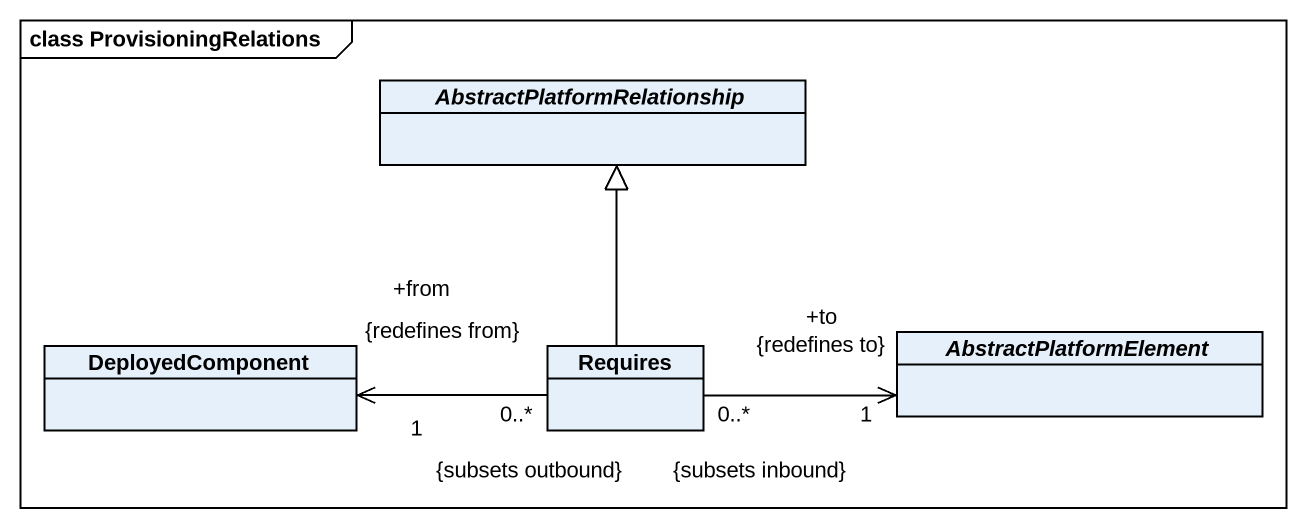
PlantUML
@startuml
mainframe class ProvisioningRelations
hide circle
hide empty members
abstract class AbstractPlatformRelationship
class DeployedComponent
class Requires
abstract class AbstractPlatformElement
Requires -up-|> AbstractPlatformRelationship
Requires "0..*\n{subsets outbound}" -left-> "+from\n1\n{redefines from}" DeployedComponent
Requires "0..*\n{subsets inbound}" -right-> "+to\n1\n{redefines to}" AbstractPlatformElement
@enduml
